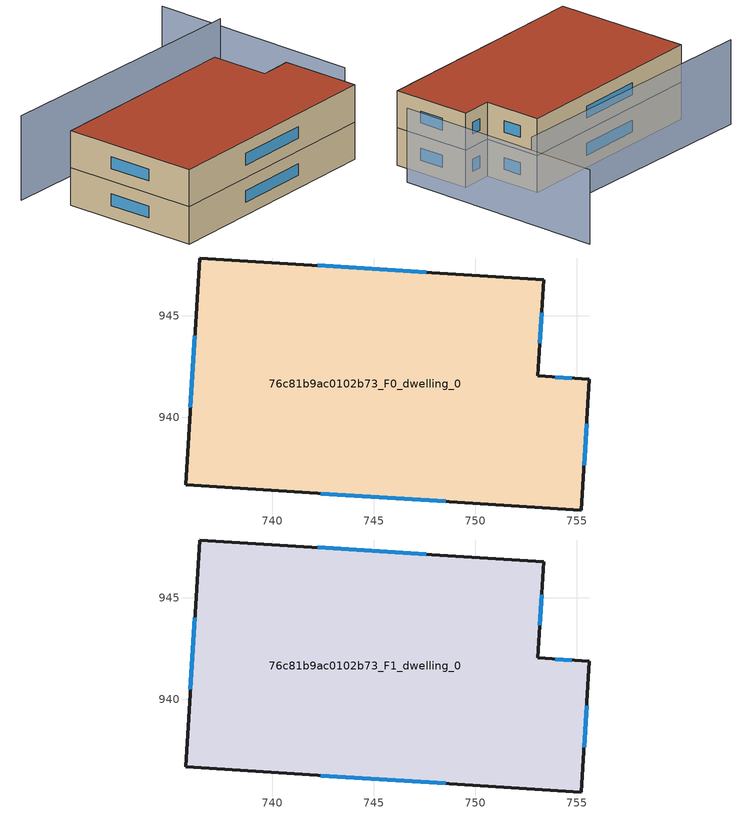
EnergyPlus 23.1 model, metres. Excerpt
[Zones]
76c81b9ac0102b73_F0_dwelling_0
 floor ground (EU_floor_Construction): 753.38,946.77 753.08,942.04 755.62,941.88 755.22,935.44 735.74,936.68 736.45,947.85 z0
 wall outside (EU_wall_Construction): 736.45,947.85 735.74,936.68 755.22,935.44 755.62,941.88 753.08,942.04 753.38,946.77 736.45,947.85 z0:3
 window (EU_Window_Construction): 736.2,944.02 735.98,940.5 / 747.58,947.14 742.24,947.48 / 753.18,943.66 753.28,945.15 / 754.75,941.94 753.95,941.99 / 755.36,937.65 755.49,939.68 / 742.41,936.25 748.55,935.86 z1.03:1.97
76c81b9ac0102b73_F1_dwelling_0
 floor to 76c81b9ac0102b73_F0_dwelling_0 (EU_floor_Construction): 753.38,946.77 753.08,942.04 755.62,941.88 755.22,935.44 735.74,936.68 736.45,947.85 z3
 wall outside (EU_wall_Construction): 736.45,947.85 735.74,936.68 755.22,935.44 755.62,941.88 753.08,942.04 753.38,946.77 736.45,947.85 z3:6
 window (EU_Window_Construction): 736.2,944.02 735.98,940.5 / 747.58,947.14 742.24,947.48 / 753.18,943.66 753.28,945.15 / 754.75,941.94 753.95,941.99 / 755.36,937.65 755.49,939.68 / 742.41,936.25 748.55,935.86 z4.03:4.97
 roof outside (EU_roof_Construction): 755.22,935.44 755.62,941.88 753.08,942.04 753.38,946.77 736.45,947.85 735.74,936.68 z6
shading: 757.31,937.83 758.68,955.18 z0:6; 757.8,949.34 735.08,951.34 z0:6.8
[Building]
EU S2 Campaign: North Axis=0; Terrain=City; Solar Distribution=FullExterior
[Site:Location]
Cape.Town.Intl.AP: Latitude=-33.965; Longitude=18.602; Time Zone=2; Elevation=46
[SizingPeriod:WeatherFileDays]
AnnualSizingPeriod: Begin Month=1; Begin Day of Month=1; End Month=12; End Day of Month=31; Day of Week for Start Day=Monday; Use Weather File Daylight Saving Period=No; Use Weather File Rain and Snow Indicators=No
[MATERIAL]
EU_InternalMass_Material: Roughness=MediumRough; Thickness=0.1; Conductivity=1; Density=1800; Specific Heat=900; Thermal Absorptance=0.9; Solar Absorptance=0.7; Visible Absorptance=0.7
[MATERIAL:NOMASS] Roughness=MediumRough; Thermal Absorptance=0.9; Solar Absorptance=0.7; Visible Absorptance=0.7
Name | Thermal Resistance
EU_wall_NoMass | 0.493876
EU_roof_NoMass | 0.449382
EU_floor_NoMass | 1.25
[WINDOWMATERIAL:SIMPLEGLAZINGSYSTEM]
EU_Window_SimpleGlazing: UFactor=4.4; Solar Heat Gain Coefficient=0.85; Visible Transmittance=0.85
[CONSTRUCTION]
EU_wall_Construction: EU_wall_NoMass
EU_roof_Construction: EU_roof_NoMass
EU_floor_Construction: EU_floor_NoMass
EU_Window_Construction: EU_Window_SimpleGlazing
EU_InternalMass_Construction: EU_InternalMass_Material
[ZONE] Type=1; Multiplier=1; Ceiling Height=autocalculate; Floor Area=autocalculate; Part of Total Floor Area=Yes
Name | Volume
76c81b9ac0102b73_F0_dwelling_0 | 619.149
76c81b9ac0102b73_F1_dwelling_0 | 619.148
[INTERNALMASS] Construction=EU_InternalMass_Construction; Surface Area=206.383
Name | Zone or ZoneList
76c81b9ac0102b73_F0_dwelling_0_EU_InternalMass | 76c81b9ac0102b73_F0_dwelling_0
76c81b9ac0102b73_F1_dwelling_0_EU_InternalMass | 76c81b9ac0102b73_F1_dwelling_0
[OTHEREQUIPMENT] Fuel Type=Electricity; Design Level Calculation Method=Watts/Area; Power per Zone Floor Area=1; Fraction Latent=0; Fraction Radiant=0; Fraction Lost=0; Carbon Dioxide Generation Rate=0; EndUse Subcategory=EU_Step8_InternalGains
Name | Zone or ZoneList or Space or SpaceList | Schedule
EU_Step8_InternalGain_76c81b9ac0102b73_F0_dwelling_0_f000 | 76c81b9ac0102b73_F0_dwelling_0 | EU_Step8_GainSchedule_76c81b9ac0102b73_F0_dwelling_0_f000
EU_Step8_InternalGain_76c81b9ac0102b73_F1_dwelling_0_f000 | 76c81b9ac0102b73_F1_dwelling_0 | EU_Step8_GainSchedule_76c81b9ac0102b73_F1_dwelling_0_f000
[ZONEVENTILATION:DESIGNFLOWRATE] Schedule=EU_AlwaysOn; Design Flow Rate Calculation Method=AirChanges/Hour; Air Changes per Hour=0.64; Ventilation Type=Natural; Fan Pressure Rise=0; Fan Total Efficiency=1; Constant Term Coefficient=1; Temperature Term Coefficient=0; Velocity Term Coefficient=0; Velocity Squared Term Coefficient=0; Minimum Indoor Temperature=-100; Maximum Indoor Temperature=100; Delta Temperature=-100; Minimum Outdoor Temperature=-100; Maximum Outdoor Temperature=100; Maximum Wind Speed=40
Name | Zone or ZoneList or Space or SpaceList
EU_ConstantAir_76c81b9ac0102b73_F0_dwelling_0 | 76c81b9ac0102b73_F0_dwelling_0
EU_ConstantAir_76c81b9ac0102b73_F1_dwelling_0 | 76c81b9ac0102b73_F1_dwelling_0
[HVACTEMPLATE:THERMOSTAT] Constant Heating Setpoint=20; Constant Cooling Setpoint=50
EU_HeatOnly_76c81b9ac0102b73_F0_dwelling_0; EU_HeatOnly_76c81b9ac0102b73_F1_dwelling_0
[HVACTEMPLATE:ZONE:IDEALLOADSAIRSYSTEM] System Availability Schedule=EU_AlwaysOn; Maximum Heating Supply Air Temperature=50; Minimum Cooling Supply Air Temperature=13; Maximum Heating Supply Air Humidity Ratio=0.0156; Minimum Cooling Supply Air Humidity Ratio=0.0077; Heating Limit=NoLimit; Cooling Limit=NoLimit; Heating Availability Schedule=EU_AlwaysOn; Cooling Availability Schedule=EU_CoolingOff; Dehumidification Control Type=ConstantSensibleHeatRatio; Cooling Sensible Heat Ratio=0.7; Dehumidification Setpoint=60; Humidification Control Type=None; Humidification Setpoint=30; Outdoor Air Method=None; Outdoor Air Flow Rate per Person=0.00944; Outdoor Air Flow Rate per Zone Floor Area=0; Outdoor Air Flow Rate per Zone=0; Demand Controlled Ventilation Type=None; Outdoor Air Economizer Type=NoEconomizer; Heat Recovery Type=None; Sensible Heat Recovery Effectiveness=0.7; Latent Heat Recovery Effectiveness=0.65
Name | Template Thermostat
76c81b9ac0102b73_F0_dwelling_0 | EU_HeatOnly_76c81b9ac0102b73_F0_dwelling_0
76c81b9ac0102b73_F1_dwelling_0 | EU_HeatOnly_76c81b9ac0102b73_F1_dwelling_0
[SIZING:ZONE] Zone Cooling Design Supply Air Temperature Input Method=SupplyAirTemperature; Zone Cooling Design Supply Air Temperature=13; Zone Heating Design Supply Air Temperature Input Method=SupplyAirTemperature; Zone Heating Design Supply Air Temperature=50; Zone Cooling Design Supply Air Humidity Ratio=0.008; Zone Heating Design Supply Air Humidity Ratio=0.008; Cooling Design Air Flow Method=DesignDay; Cooling Design Air Flow Rate=0; Cooling Minimum Air Flow per Zone Floor Area=0.000762; Cooling Minimum Air Flow=0; Cooling Minimum Air Flow Fraction=0.2; Heating Design Air Flow Method=DesignDay; Heating Design Air Flow Rate=0; Heating Maximum Air Flow per Zone Floor Area=0.002032; Heating Maximum Air Flow=0.141576; Heating Maximum Air Flow Fraction=0.3; Account for Dedicated Outdoor Air System=No; Dedicated Outdoor Air System Control Strategy=NeutralSupplyAir; Dedicated Outdoor Air Low Setpoint Temperature for Design=autosize; Dedicated Outdoor Air High Setpoint Temperature for Design=autosize; Zone Load Sizing Method=Sensible Load Only No Latent Load; Zone Latent Cooling Design Supply Air Humidity Ratio Input Method=HumidityRatioDifference; Zone Cooling Design Supply Air Humidity Ratio Difference=0.005; Zone Latent Heating Design Supply Air Humidity Ratio Input Method=HumidityRatioDifference; Zone Humidification Design Supply Air Humidity Ratio Difference=0.005
76c81b9ac0102b73_F0_dwelling_0; 76c81b9ac0102b73_F1_dwelling_0
[SCHEDULE:CONSTANT]
Name | Hourly Value
EU_AlwaysOn | 1
EU_CoolingOff | 0
[SCHEDULE:FILE] Column Number=1; Rows to Skip at Top=0; Number of Hours of Data=8760; Column Separator=Comma; Interpolate to Timestep=No; Minutes per Item=60; Adjust Schedule for Daylight Savings=Yes
Name | File
EU_Step8_GainSchedule_76c81b9ac0102b73_F0_dwelling_0_f000 | ../../schedules/76c81b9ac0102b73/76c81b9ac0102b73_F0_dwelling_0_f000_gain.csv
EU_Step8_GainSchedule_76c81b9ac0102b73_F1_dwelling_0_f000 | ../../schedules/76c81b9ac0102b73/76c81b9ac0102b73_F1_dwelling_0_f000_gain.csv
